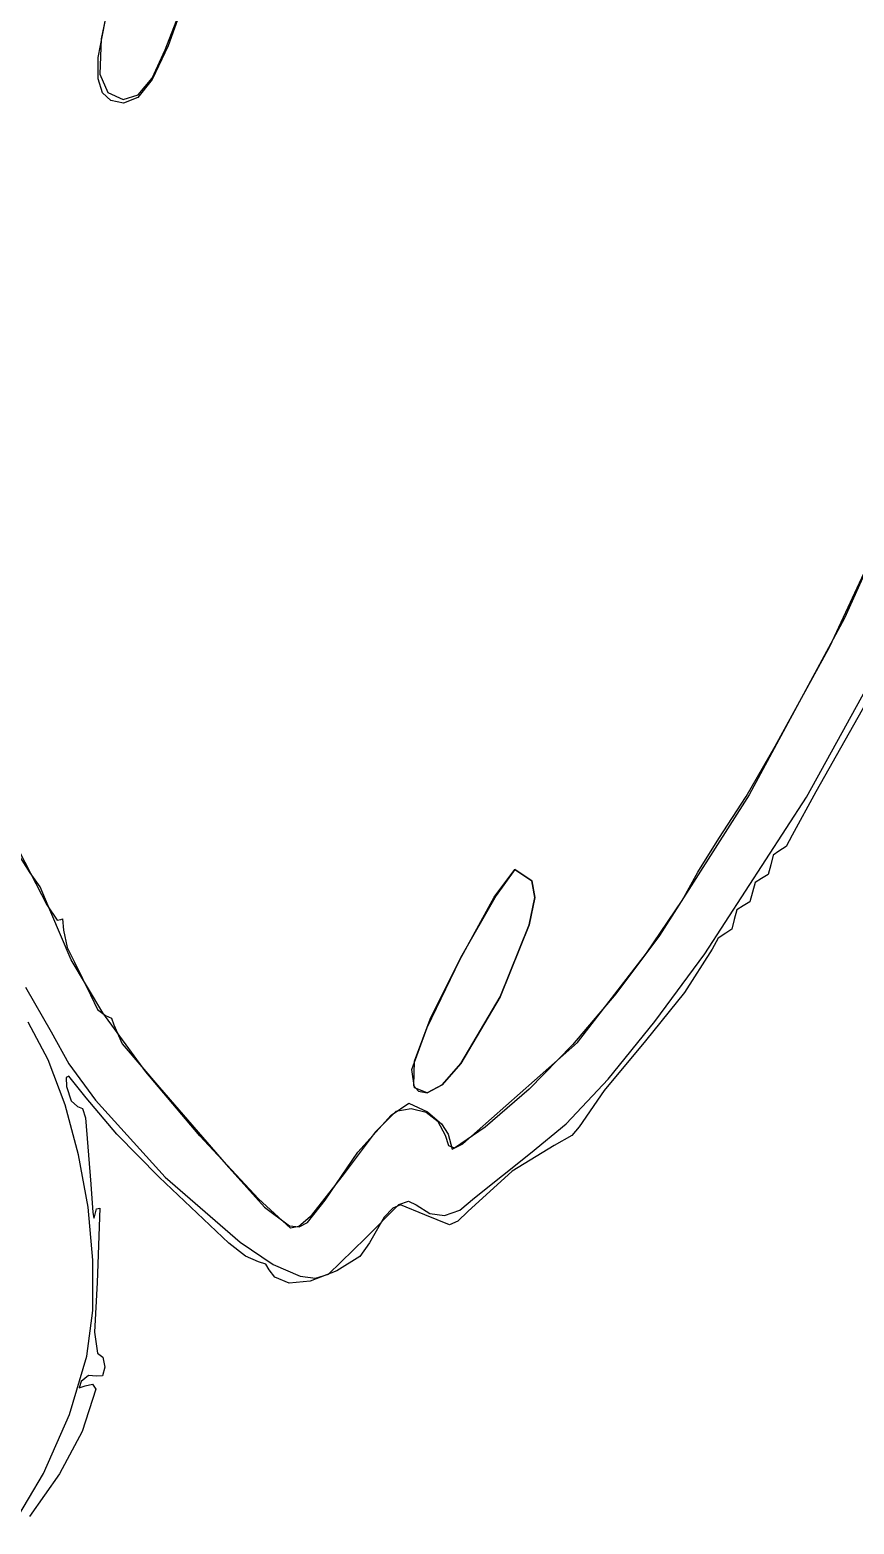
# Model space of a CAD drawing. Extents: x 92 to 340, y 24 to 544.
# Drawn here: x 156.2 to 188.1, y 425.9 to 483.7 of the extents above; entities that cross this region are included whole.
import ezdxf

# ---------------------------------------------------------------- set-up
doc = ezdxf.new("R2010")
doc.units = 0

msp = doc.modelspace()

# ---------------------------------------------------------------- linework, layer by layer
at = {"layer": 'Layer 1'}
for p, q in [((161.431566, 482.895676), (163.515734, 488.275099)), ((159.400744, 485.444144), (158.962561, 483.31751)), ((158.849672, 482.597623), (159.352259, 485.215428)), ((162.272588, 485.054325), (161.54683, 483.053103)), ((158.962561, 483.31751), (158.907097, 481.946659)), ((161.54683, 483.053103), (160.936927, 481.752234)), ((158.850125, 481.774985), (158.849672, 482.597623)), ((160.929706, 481.801623), (161.431566, 482.895676)), ((158.907097, 481.946659), (159.221059, 481.237267)), ((159.014496, 481.230305), (158.850125, 481.774985)), ((160.936927, 481.752234), (160.38252, 481.047869)), ((160.389018, 481.156833), (160.929706, 481.801623)), ((159.33985, 480.928917), (159.014496, 481.230305)), ((159.221059, 481.237267), (159.816978, 480.966862)), ((159.823251, 480.836158), (159.33985, 480.928917)), ((159.816978, 480.966862), (160.389018, 481.156833)), ((160.38252, 481.047869), (159.823251, 480.836158)), ((189.949781, 465.900778), (187.706471, 460.91549)), ((187.144507, 459.822782), (189.360382, 464.592936)), ((187.706471, 460.91549), (184.021749, 454.093138)), ((186.234973, 453.999613), (189.846775, 460.551423)), ((190.14452, 460.489687), (186.604393, 454.201419)), ((185.027122, 455.965309), (187.144507, 459.822782)), ((183.913755, 454.02503), (185.027122, 455.965309)), ((186.604393, 454.201419), (185.692461, 452.525724)), ((154.914345, 453.592171), (156.858769, 449.840113)), ((184.021749, 454.093138), (180.556896, 448.652045)), ((182.303985, 447.93639), (186.234973, 453.999613)), ((182.853304, 452.404368), (183.913755, 454.02503)), ((182.033448, 451.091681), (182.853304, 452.404368)), ((185.692461, 452.525724), (185.450059, 452.089646)), ((156.208687, 451.070867), (155.44236, 452.291969)), ((185.167175, 451.908362), (184.947262, 451.752919)), ((185.450059, 452.089646), (185.167175, 451.908362)), ((184.855672, 451.379195), (184.752043, 451.005471)), ((184.947262, 451.752919), (184.855672, 451.379195)), ((156.597757, 450.527942), (156.208687, 451.070867)), ((174.162965, 450.132902), (174.966246, 451.202806)), ((174.966246, 451.202806), (174.233306, 450.1988)), ((174.966246, 451.202806), (175.612183, 450.759364)), ((175.612183, 450.759364), (174.966246, 451.202806)), ((175.612183, 450.759364), (175.731684, 450.119182)), ((175.731684, 450.119182), (175.612183, 450.759364)), ((181.437424, 450.003251), (182.033448, 451.091681)), ((184.253745, 450.694585), (184.150116, 450.320861)), ((184.502894, 450.850028), (184.253745, 450.694585)), ((184.752043, 451.005471), (184.502894, 450.850028)), ((157.008788, 449.546866), (156.597757, 450.527942)), ((172.827838, 447.704792), (174.162965, 450.132902)), ((174.233306, 450.1988), (172.861926, 447.785093)), ((175.731684, 450.119182), (175.517666, 449.055204)), ((175.517666, 449.055204), (175.731684, 450.119182)), ((184.150116, 450.320861), (184.046487, 449.947137)), ((156.858769, 449.840113), (157.257496, 449.239045)), ((157.797914, 447.710111), (157.008788, 449.546866)), ((180.056877, 447.966156), (181.437424, 450.003251)), ((183.548189, 449.636251), (183.44456, 449.262527)), ((183.797338, 449.791694), (183.548189, 449.636251)), ((184.046487, 449.947137), (183.797338, 449.791694)), ((157.257496, 449.239045), (157.403546, 449.262527)), ((157.403546, 449.262527), (157.461578, 449.2885)), ((157.461578, 449.2885), (157.509027, 448.855421)), ((175.517666, 449.055204), (174.398847, 446.283581)), ((174.398847, 446.283581), (175.517666, 449.055204)), ((183.44456, 449.262527), (183.347855, 448.888803)), ((157.509027, 448.855421), (157.64908, 448.179454)), ((180.556896, 448.652045), (178.869713, 446.39676)), ((182.824905, 448.551944), (182.588368, 448.115998)), ((183.115418, 448.73336), (182.824905, 448.551944)), ((183.347855, 448.888803), (183.115418, 448.73336)), ((157.64908, 448.179454), (157.929891, 447.620698)), ((172.861926, 447.785093), (171.671349, 445.399685)), ((177.387362, 444.509902), (180.056877, 447.966156)), ((180.380946, 445.318693), (182.303985, 447.93639)), ((182.588368, 448.115998), (181.521567, 446.440303)), ((159.024429, 445.653652), (157.797914, 447.710111)), ((157.929891, 447.620698), (158.554308, 446.352108)), ((171.564877, 445.090878), (172.827838, 447.704792)), ((156.033401, 446.655983), (157.03066, 444.925827)), ((158.554308, 446.352108), (158.822684, 445.791456)), ((174.398847, 446.283581), (172.875282, 443.699946)), ((172.875282, 443.699946), (174.398847, 446.283581)), ((178.869713, 446.39676), (177.192849, 444.423537)), ((181.521567, 446.440303), (180.020144, 444.576224)), ((158.822684, 445.791456), (159.126514, 445.558358)), ((160.685192, 443.382153), (159.024429, 445.653652)), ((159.126514, 445.558358), (159.358951, 445.450364)), ((159.358951, 445.450364), (159.455656, 445.190763)), ((156.909145, 443.847352), (156.139906, 445.301865)), ((157.03066, 444.925827), (157.714042, 443.688548)), ((159.455656, 445.190763), (159.776684, 444.464526)), ((170.978091, 443.463562), (171.564877, 445.090878)), ((171.671349, 445.399685), (171.069505, 443.777799)), ((178.57269, 443.099975), (180.380946, 445.318693)), ((159.776684, 444.464526), (161.219546, 442.769648)), ((172.949414, 440.592655), (177.387362, 444.509902)), ((177.192849, 444.423537), (175.511421, 442.711293)), ((180.020144, 444.576224), (178.417473, 442.66064)), ((157.564836, 442.106179), (156.909145, 443.847352)), ((171.069505, 443.777799), (171.04002, 442.853223)), ((157.704863, 443.210753), (157.606344, 443.157665)), ((157.606344, 443.157665), (157.625797, 442.815156)), ((158.384269, 442.374184), (157.704863, 443.210753)), ((157.714042, 443.688548), (158.741093, 442.27599)), ((162.777061, 440.900277), (160.685192, 443.382153)), ((171.079559, 442.763607), (170.978091, 443.463562)), ((172.875282, 443.699946), (172.15533, 442.87095)), ((172.15533, 442.87095), (172.875282, 443.699946)), ((157.625797, 442.815156), (157.794336, 442.261074)), ((161.219546, 442.769648), (163.795178, 439.79326)), ((171.04002, 442.853223), (171.234797, 442.631735)), ((171.566525, 442.559745), (171.079559, 442.763607)), ((171.234797, 442.631735), (171.566525, 442.559745)), ((172.15533, 442.87095), (171.566525, 442.559745)), ((171.566525, 442.559745), (172.15533, 442.87095)), ((175.511421, 442.711293), (173.810546, 441.238944)), ((176.944079, 441.372514), (178.57269, 443.099975)), ((178.417473, 442.66064), (177.447334, 441.253761)), ((158.08604, 440.171967), (157.564836, 442.106179)), ((157.794336, 442.261074), (158.044897, 442.030578)), ((158.044897, 442.030578), (158.238164, 441.963186)), ((159.571544, 440.968363), (158.384269, 442.374184)), ((158.741093, 442.27599), (161.435975, 439.307926)), ((170.177285, 441.706022), (170.857441, 442.161944)), ((170.857441, 442.161944), (171.588397, 441.832317)), ((158.238164, 441.963186), (158.360457, 441.600983)), ((158.360457, 441.600983), (158.555367, 439.031965)), ((168.883604, 440.270789), (170.177285, 441.706022)), ((170.353321, 441.849956), (169.55472, 441.048929)), ((170.955712, 441.949389), (170.353321, 441.849956)), ((171.529659, 441.800611), (170.955712, 441.949389)), ((171.995393, 441.442613), (171.529659, 441.800611)), ((171.588397, 441.832317), (172.126604, 441.362813)), ((172.273139, 440.914388), (171.995393, 441.442613)), ((161.206493, 439.309601), (159.571544, 440.968363)), ((165.048466, 438.462008), (162.777061, 440.900277)), ((169.55472, 441.048929), (168.323789, 439.398854)), ((172.126604, 441.362813), (172.37615, 440.965541)), ((172.409328, 440.517673), (172.273139, 440.914388)), ((172.37615, 440.965541), (172.53274, 440.390689)), ((173.810546, 441.238944), (172.623933, 440.421161)), ((175.559972, 440.228588), (176.944079, 441.372514)), ((177.162422, 440.91699), (176.477194, 440.523863)), ((177.447334, 441.253761), (177.162422, 440.91699)), ((167.623525, 438.41672), (168.883604, 440.270789)), ((172.623933, 440.421161), (172.409328, 440.517673)), ((172.53274, 440.390689), (172.949414, 440.592655)), ((176.477194, 440.523863), (174.862662, 439.530264)), ((158.451817, 438.138338), (158.08604, 440.171967)), ((163.795178, 439.79326), (165.277, 438.146349)), ((173.39709, 438.510206), (175.559972, 440.228588)), ((163.902423, 436.751961), (161.206493, 439.309601)), ((161.435975, 439.307926), (164.334851, 436.787404)), ((168.323789, 439.398854), (167.049247, 437.766859)), ((174.862662, 439.530264), (173.146265, 437.976806)), ((158.555367, 439.031965), (158.640254, 437.933106)), ((158.641229, 436.098914), (158.451817, 438.138338)), ((158.640254, 437.933106), (158.67686, 437.713099)), ((158.703181, 437.767961), (158.781938, 438.075187)), ((158.781938, 438.075187), (158.905675, 438.112273)), ((158.905675, 438.112273), (158.800547, 435.231135)), ((166.285085, 437.335808), (165.048466, 438.462008)), ((165.277, 438.146349), (166.244869, 437.427001)), ((166.944979, 437.546648), (167.623525, 438.41672)), ((169.18104, 436.952339), (170.479042, 438.249592)), ((170.246148, 438.107593), (169.905646, 437.752086)), ((170.541043, 438.237112), (170.246148, 438.107593)), ((170.479042, 438.249592), (170.850942, 438.382479)), ((171.476214, 437.847689), (170.541043, 438.237112)), ((170.850942, 438.382479), (171.139663, 438.238215)), ((171.139663, 438.238215), (171.66721, 437.894752)), ((172.240066, 437.82811), (172.827078, 438.034518)), ((173.146265, 437.976806), (172.750332, 437.601131)), ((172.827078, 438.034518), (173.39709, 438.510206)), ((158.67686, 437.713099), (158.703181, 437.767961)), ((166.244869, 437.427001), (166.613006, 437.387486)), ((166.599912, 437.39776), (166.285085, 437.335808)), ((167.049247, 437.766859), (166.599912, 437.39776)), ((166.613006, 437.387486), (166.944979, 437.546648)), ((169.905646, 437.752086), (169.33344, 436.763602)), ((172.42673, 437.461133), (171.476214, 437.847689)), ((171.66721, 437.894752), (172.240066, 437.82811)), ((172.750332, 437.601131), (172.42673, 437.461133)), ((164.334851, 436.787404), (165.616895, 435.934275)), ((167.75445, 435.551634), (169.18104, 436.952339)), ((164.545669, 436.24449), (163.902423, 436.751961)), ((165.048951, 436.033352), (164.545669, 436.24449)), ((168.960284, 436.234854), (168.079623, 435.679516)), ((169.33344, 436.763602), (168.960284, 436.234854)), ((158.633337, 434.147314), (158.641229, 436.098914)), ((165.33426, 435.941762), (165.048951, 436.033352)), ((165.452882, 435.721849), (165.33426, 435.941762)), ((165.680821, 435.442008), (165.452882, 435.721849)), ((165.616895, 435.934275), (166.657266, 435.480196)), ((168.079623, 435.679516), (167.049671, 435.277106)), ((158.800547, 435.231135), (158.699344, 433.306246)), ((166.228641, 435.207146), (165.680821, 435.442008)), ((167.049671, 435.277106), (166.228641, 435.207146)), ((166.657266, 435.480196), (167.24543, 435.396885)), ((167.24543, 435.396885), (167.75445, 435.551634)), ((158.4072, 432.377161), (158.633337, 434.147314)), ((158.699344, 433.306246), (158.821714, 432.505572)), ((157.738211, 430.125583), (158.4072, 432.377161)), ((158.821714, 432.505572), (159.02024, 432.343956)), ((159.02024, 432.343956), (159.102878, 431.955591)), ((158.467613, 431.630638), (158.190947, 431.398555)), ((158.774442, 431.608458), (158.467613, 431.630638)), ((159.006393, 431.626846), (158.774442, 431.608458)), ((159.102878, 431.955591), (159.006393, 431.626846)), ((158.190947, 431.398555), (158.111616, 431.162237)), ((158.111616, 431.162237), (158.342641, 431.237335)), ((158.7501, 431.103985), (158.225034, 429.475474)), ((158.342641, 431.237335), (158.630376, 431.301893)), ((158.630376, 431.301893), (158.7501, 431.103985)), ((156.732474, 427.843478), (157.738211, 430.125583)), ((158.225034, 429.475474), (157.354157, 427.839025)), ((155.573411, 425.889788), (156.732474, 427.843478)), ((157.354157, 427.839025), (156.186462, 426.188729))]:
    msp.add_line(p, q, dxfattribs=at)

doc.saveas('drawing.dxf')
